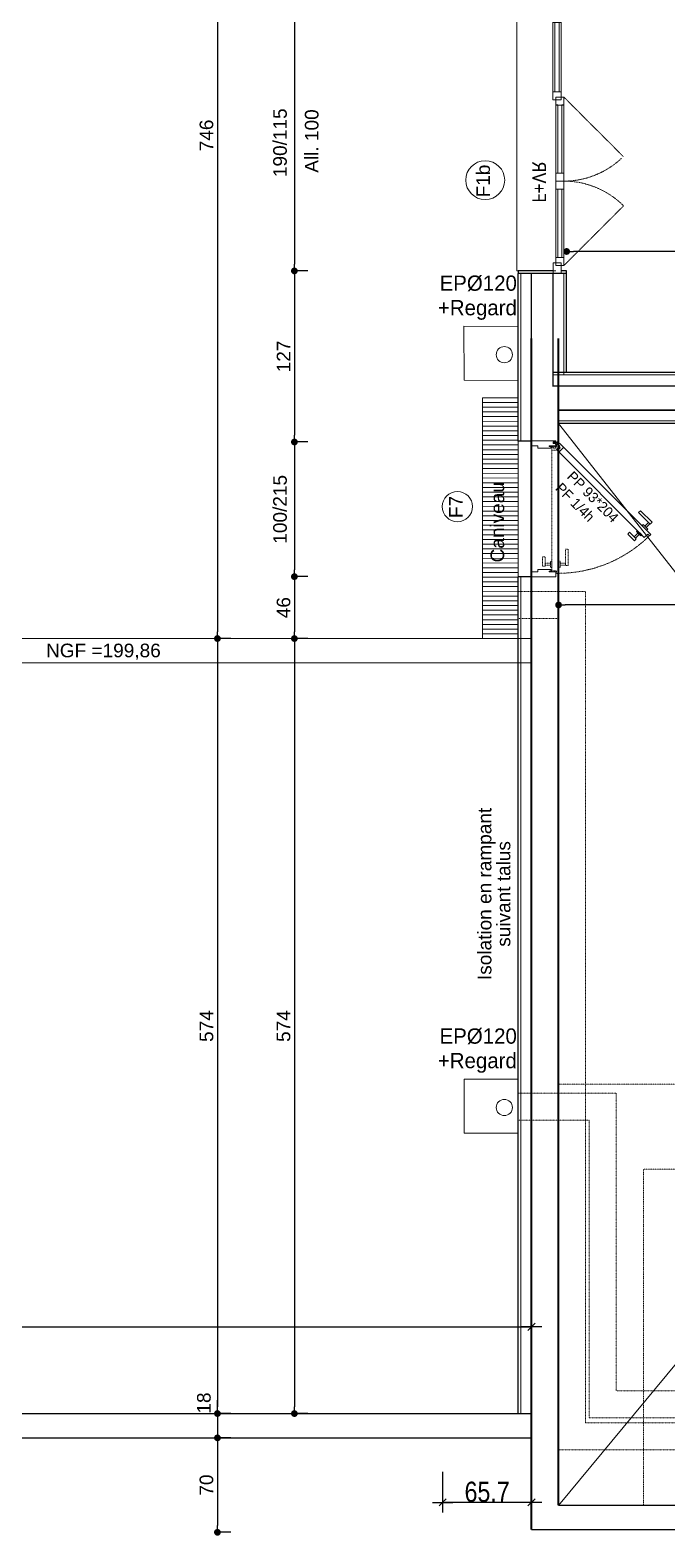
# Model space of a CAD drawing. Header units: centimetres. Extents: x 16433 to 114398, y -50094 to -12305.
# Drawn here: x 30715 to 31187, y -30996 to -29884 of the extents above; entities that cross this region are included whole.
import ezdxf

# ---------------------------------------------------------------- set-up
doc = ezdxf.new("R2010")
doc.units = ezdxf.units.CM
doc.header["$LTSCALE"] = 0.5
for name, pattern in [('Style de ligne -1', [0.41664, 0.20828, -0.20836]), ('Style de ligne -16', [0.192476, 0.123031, -0.069444]), ('Style de ligne -5', [0.20828, 0.069425, -0.138855])]:
    doc.linetypes.add(name, pattern=pattern)
doc.layers.get('0').update_dxf_attribs({"linetype": 'CONTINUOUS'})
doc.layers.get('DEFPOINTS').update_dxf_attribs({"linetype": 'CONTINUOUS'})
for name, color, linetype in [('01_cote_gen', 4, 'CONTINUOUS'), ('3-BAT C-Niveau -2', 7, 'CONTINUOUS'), ('AA_COTES', 2, 'CONTINUOUS')]:
    doc.layers.add(name, color=color, linetype=linetype)
doc.styles.add('Futura Book', font='')
doc.styles.add('Futura Std Book', font='')
doc.styles.add('Helvetica', font='')
doc.styles.add('Lucida Grande', font='')
doc.styles.add('STYLE2', font='ARIALN.TTF')
doc.styles.get('Futura Book').set_extended_font_data('Futura Book')
doc.styles.get('Futura Std Book').set_extended_font_data('Futura Std Book')
doc.styles.get('Helvetica').set_extended_font_data('Helvetica')
doc.styles.get('Lucida Grande').set_extended_font_data('Lucida Grande')
doc.dimstyles.new('IS', dxfattribs={"dimtxt": 10.08724, "dimasz": 5.007446, "dimexe": 2, "dimexo": 10, "dimgap": 3, "dimtad": 1, "dimdec": 1, "dimtxsty": 'Helvetica', "dimblk": 'DOT', "dimblk1": 'DOT', "dimblk2": 'DOT', "dimcen": 0, "dimdle": 10, "dimazin": 0, "dimtfac": 0.8, "dimtdec": 1, "dimtix": 1, "dimtmove": 0, "dimatfit": 0, "dimldrblk": 'VW_FILLEDARROW-1', "dimfxl": 10, "dimfxlon": 1, "dimfrac": 2, "dimtolj": 1, "dimarcsym": 0})
doc.dimstyles.new('JB50', dxfattribs={"dimscale": 0.1, "dimtxt": 150, "dimasz": 15, "dimexe": 0.1, "dimexo": 0.1, "dimgap": 0.09, "dimtad": 1, "dimdec": 1, "dimdsep": 46, "dimtxsty": 'STYLE2', "dimblk1": 'BOND_G', "dimblk2": 'BOND_D', "dimsah": 1, "dimcen": 1.5, "dimdle": 0.01, "dimse1": 1, "dimse2": 1, "dimclrd": 4, "dimclre": 2, "dimclrt": 6, "dimazin": 2, "dimtfac": 2.333333, "dimtdec": 1, "dimtix": 1, "dimtmove": 2, "dimatfit": 3, "dimldrblk": 'BOND_G', "dimfxl": 1, "dimtolj": 1, "dimtzin": 0, "dimarcsym": 0})

# ---------------------------------------------------------------- blocks, each defined once
blk = doc.blocks.new('FENETRE TYPE 1')
at = {"color": 7, "linetype": 'Style de ligne -1', "lineweight": 5}
for p, q in [((48.2, 60.2), (4, 16)), ((84.7, 60), (128.7, 16))]:
    blk.add_line(p, q, dxfattribs=at)
at = {"color": 7, "linetype": 'Continuous', "lineweight": 13}
blk.add_line((0, 16), (0, 14), dxfattribs=at)
at = {"color": 7, "linetype": 'Continuous', "lineweight": 25, "flags": 128}
for points in [[(-2, 18), (0, 18), (0, 14)], [(192, 18), (190, 18), (190, 14)], [(0, 8), (0, -18), (-2, -18)], [(190, 7.7), (190, -18), (192, -18)]]:
    blk.add_lwpolyline(points, dxfattribs=at)
at = {"color": 7, "linetype": 'Continuous', "lineweight": 13, "flags": 128}
for points in [[(-2, 14), (6, 14), (6, 8), (-2, 8)], [(4, 16), (10, 16), (10, 10), (4, 10)], [(10, 16), (60.5, 16), (60.5, 14.5), (10, 14.5)], [(10, 11.5), (60.5, 11.5), (60.5, 10), (10, 10)], [(60.5, 16), (66.5, 16), (66.5, 10), (60.5, 10)], [(66.5, 16), (72.5, 16), (72.5, 10), (66.5, 10)], [(72.5, 16), (123, 16), (123, 14.5), (72.5, 14.5)], [(72.5, 11.5), (123, 11.5), (123, 10), (72.5, 10)], [(122.7, 16), (128.7, 16), (128.7, 10), (122.7, 10)], [(126.7, 14), (132.7, 14), (132.7, 7.7), (126.7, 7.7)], [(132.7, 14), (184, 14), (184, 12.5), (132.7, 12.5)], [(184, 14), (192.3, 14), (192.3, 7.7), (184, 7.7)], [(184, 13.7), (190, 13.7), (190, 7.7), (184, 7.7)], [(132.7, 9.2), (184, 9.2), (184, 7.7), (132.7, 7.7)]]:
    blk.add_lwpolyline(points, close=True, dxfattribs=at)
blk.add_lwpolyline([(0, 10), (0, -19), (190, -19), (190, 10)], dxfattribs=at)
at = {"color": 7, "linetype": 'Style de ligne -1', "lineweight": 5}
for centre, radius, start, end in [((4, 16), 62.5, 360, 45), ((128.7, 16), 62.2, 136.6392, 180)]:
    blk.add_arc(centre, radius, start, end, dxfattribs=at)
at = {"color": 7, "insert": (50.4, 2.8), "char_height": 10.161, "width": 41.396, "attachment_point": 1, "line_spacing_factor": 0.978845, "style": 'Lucida Grande'}
blk.add_mtext('\\pt9.7767,19.549,29.334,39.109;F+VR ', dxfattribs=at)
blk = doc.blocks.new('Groupe-115-1')
at = {"color": 7, "linetype": 'Continuous', "lineweight": 13, "flags": 128}
blk.add_lwpolyline([(15311.2, -46145.3), (15314.9, -46164.9), (15295.3, -46168.6), (15291.5, -46149)], close=True, dxfattribs=at)
at = {"color": 7, "linetype": 'Continuous', "lineweight": 13}
blk.add_circle((15303.2, -46156.9), 7.5, dxfattribs=at)
blk = doc.blocks.new('Groupe-116-1')
at = {"color": 8, "linetype": 'Continuous', "lineweight": 13, "true_color": 0x777777}
for p, q in [((15647.1, -45761.2), (15311.2, -46145.3)), ((14859.3, -45910.4), (15291.5, -46149)), ((15314.9, -46164.9), (15771.3, -46416.9)), ((15295.3, -46168.6), (14977, -46531.7))]:
    blk.add_line(p, q, dxfattribs=at)
at = {"color": 7}
blk.add_blockref('Groupe-115-1', (0, 0), dxfattribs=at)
blk = doc.blocks.new('_DOT')
at = {"color": 0, "linetype": 'ByBlock', "lineweight": -2}
blk.add_line((-0.5, 0), (-1, 0), dxfattribs=at)
at = {"color": 0, "linetype": 'ByBlock', "const_width": 0.5}
blk.add_lwpolyline([(-0.25, 0, 1), (0.25, 0, 1)], format="xyb", close=True, dxfattribs=at)
blk = doc.blocks.new('*D2455')
at = {"layer": '3-BAT C-Niveau -2', "color": 0, "linetype": 'Continuous', "lineweight": -2, "transparency": 16777216}
for p, q in [((30920.9, -30335), (30908.9, -30335)), ((30910.9, -30340), (30910.9, -30904.4)), ((30920.9, -30909.4), (30908.9, -30909.4))]:
    blk.add_line(p, q, dxfattribs=at)
at = {"layer": 'DEFPOINTS', "color": 0, "linetype": 'Continuous', "transparency": 16777216}
for p in [(31076.6, -30335), (30910.9, -30909.4), (31039.3, -30909.4)]:
    blk.add_point(p, dxfattribs=at)
at = {"layer": '3-BAT C-Niveau -2', "color": 0, "linetype": 'Continuous', "lineweight": -2, "transparency": 16777216, "xscale": 5.007446289062499, "yscale": 5.007446289062499, "zscale": 5.007446289062499}
for p, rotation in [((30910.9, -30335), 90), ((30910.9, -30909.4), 270)]:
    blk.add_blockref('_DOT', p, dxfattribs=dict(at, rotation=rotation))
at = {"layer": '3-BAT C-Niveau -2', "color": 0, "linetype": 'Continuous', "lineweight": 5, "transparency": 16777216, "insert": (30902.9, -30622.2), "char_height": 10.09, "attachment_point": 5, "rotation": 90, "style": 'Helvetica'}
blk.add_mtext('\\A1;574', dxfattribs=at)
blk = doc.blocks.new('VW_FILLEDARROW-1')
at = {"color": 0, "linetype": 'Continuous', "lineweight": 5, "flags": 128}
blk.add_lwpolyline([(-2, 0.54), (0, 0), (-2, -0.54)], close=True, dxfattribs=at)
blk = doc.blocks.new('Groupe-122-1')
at = {"color": 7, "linetype": 'Continuous', "lineweight": 5}
blk.add_circle((15814.3, -45674.3), 14.4, dxfattribs=at)
at = {"color": 7, "insert": (15800.5, -45670.2), "char_height": 10.087, "width": 24.315, "attachment_point": 1, "rotation": 10.7236, "line_spacing_factor": 0.834288, "style": 'Helvetica'}
blk.add_mtext('\\pt9.2096,18.419,27.629;F1b', dxfattribs=at)
blk = doc.blocks.new('*D2578')
at = {"layer": '3-BAT C-Niveau -2', "color": 0, "linetype": 'Continuous', "lineweight": -2, "transparency": 16777216}
blk.add_line((31768.9, -30310.1), (31111.6, -30310.1), dxfattribs=at)
at = {"layer": 'DEFPOINTS', "color": 0, "linetype": 'Continuous', "transparency": 16777216}
for p in [(31106.6, -30310.1), (31773.9, -30365.6), (31106.6, -30428.7)]:
    blk.add_point(p, dxfattribs=at)
at = {"layer": '3-BAT C-Niveau -2', "color": 0, "linetype": 'Continuous', "lineweight": -2, "transparency": 16777216, "xscale": 5.007446289062499, "yscale": 5.007446289062499, "zscale": 5.007446289062499, "rotation": 180}
blk.add_blockref('_DOT', (31106.6, -30310.1), dxfattribs=at)
at = {"layer": '3-BAT C-Niveau -2', "color": 0, "linetype": 'Continuous', "lineweight": -2, "transparency": 16777216, "xscale": 5.007446289062499, "yscale": 5.007446289062499, "zscale": 5.007446289062499}
blk.add_blockref('_DOT', (31773.9, -30310.1), dxfattribs=at)
at = {"layer": '3-BAT C-Niveau -2', "color": 0, "linetype": 'Continuous', "lineweight": 5, "transparency": 16777216, "insert": (31375.3, -30300.2), "char_height": 10.09, "attachment_point": 5, "style": 'Helvetica'}
blk.add_mtext('\\A1;667', dxfattribs=at)
blk = doc.blocks.new('Groupe-165-1')
at = {"color": 7, "linetype": 'Continuous', "lineweight": 5}
blk.add_circle((15689.8, -45712.3), 6, dxfattribs=at)
blk = doc.blocks.new('Groupe-166-1')
at = {"color": 7, "linetype": 'Continuous', "lineweight": 13, "flags": 128}
blk.add_lwpolyline([(15665.6, -45686.5), (15704.9, -45679), (15712.3, -45718.3), (15673, -45725.8)], close=True, dxfattribs=at)
at = {"color": 7}
blk.add_blockref('Groupe-165-1', (0, 0), dxfattribs=at)
at = {"color": 7, "insert": (15749.2, -45710.5), "char_height": 11.327, "width": 75.301, "attachment_point": 3, "rotation": 280.7236, "line_spacing_factor": 0.962448, "style": 'Futura Std Book'}
blk.add_mtext('\\pt10.767,21.375,32.068,42.75,53.443,64.125;EPØ120\\P+Regard', dxfattribs=at)
blk = doc.blocks.new('*D2621')
at = {"layer": '3-BAT C-Niveau -2', "color": 0, "linetype": 'Continuous', "lineweight": -2, "transparency": 16777216}
for p, q in [((30920.9, -30289.1), (30908.9, -30289.1)), ((30910.9, -30294.1), (30910.9, -30330)), ((30920.9, -30335), (30908.9, -30335))]:
    blk.add_line(p, q, dxfattribs=at)
at = {"layer": 'DEFPOINTS', "color": 0, "linetype": 'Continuous', "transparency": 16777216}
for p in [(31081.6, -30289.1), (30910.9, -30335), (31076.6, -30335)]:
    blk.add_point(p, dxfattribs=at)
at = {"layer": '3-BAT C-Niveau -2', "color": 0, "linetype": 'Continuous', "lineweight": -2, "transparency": 16777216, "xscale": 5.007446289062499, "yscale": 5.007446289062499, "zscale": 5.007446289062499}
for p, rotation in [((30910.9, -30289.1), 90), ((30910.9, -30335), 270)]:
    blk.add_blockref('_DOT', p, dxfattribs=dict(at, rotation=rotation))
at = {"layer": '3-BAT C-Niveau -2', "color": 0, "linetype": 'Continuous', "lineweight": 5, "transparency": 16777216, "insert": (30902.9, -30312.1), "char_height": 10.09, "attachment_point": 5, "rotation": 90, "style": 'Helvetica'}
blk.add_mtext('\\A1;46', dxfattribs=at)
blk = doc.blocks.new('*D2622')
at = {"layer": '3-BAT C-Niveau -2', "color": 0, "linetype": 'Continuous', "lineweight": -2, "transparency": 16777216}
for p, q in [((30920.9, -30189.3), (30908.9, -30189.3)), ((30910.9, -30194.3), (30910.9, -30284.1)), ((30920.9, -30289.1), (30908.9, -30289.1))]:
    blk.add_line(p, q, dxfattribs=at)
at = {"layer": 'DEFPOINTS', "color": 0, "linetype": 'Continuous', "transparency": 16777216}
for p in [(31095.3, -30189.3), (30910.9, -30289.1), (31081.6, -30289.1)]:
    blk.add_point(p, dxfattribs=at)
at = {"layer": '3-BAT C-Niveau -2', "color": 0, "linetype": 'Continuous', "lineweight": -2, "transparency": 16777216, "xscale": 5.007446289062499, "yscale": 5.007446289062499, "zscale": 5.007446289062499}
for p, rotation in [((30910.9, -30189.3), 90), ((30910.9, -30289.1), 270)]:
    blk.add_blockref('_DOT', p, dxfattribs=dict(at, rotation=rotation))
at = {"layer": '3-BAT C-Niveau -2', "color": 0, "linetype": 'Continuous', "lineweight": 5, "transparency": 16777216, "insert": (30900.3, -30239.2), "char_height": 10.087, "attachment_point": 5, "rotation": 90, "style": 'Helvetica'}
blk.add_mtext('\\A1;100/215', dxfattribs=at)
blk = doc.blocks.new('*D2623')
at = {"layer": '3-BAT C-Niveau -2', "color": 0, "linetype": 'Continuous', "lineweight": -2, "transparency": 16777216}
for p, q in [((30920.9, -30062.5), (30908.9, -30062.5)), ((30910.9, -30067.5), (30910.9, -30184.3)), ((30920.9, -30189.3), (30908.9, -30189.3))]:
    blk.add_line(p, q, dxfattribs=at)
at = {"layer": 'DEFPOINTS', "color": 0, "linetype": 'Continuous', "transparency": 16777216}
for p in [(31084.8, -30062.5), (30910.9, -30189.3), (31095.3, -30189.3)]:
    blk.add_point(p, dxfattribs=at)
at = {"layer": '3-BAT C-Niveau -2', "color": 0, "linetype": 'Continuous', "lineweight": -2, "transparency": 16777216, "xscale": 5.007446289062499, "yscale": 5.007446289062499, "zscale": 5.007446289062499}
for p, rotation in [((30910.9, -30062.5), 90), ((30910.9, -30189.3), 270)]:
    blk.add_blockref('_DOT', p, dxfattribs=dict(at, rotation=rotation))
at = {"layer": '3-BAT C-Niveau -2', "color": 0, "linetype": 'Continuous', "lineweight": 5, "transparency": 16777216, "insert": (30902.9, -30125.9), "char_height": 10.09, "attachment_point": 5, "rotation": 90, "style": 'Helvetica'}
blk.add_mtext('\\A1;127', dxfattribs=at)
blk = doc.blocks.new('*D2624')
at = {"layer": '3-BAT C-Niveau -2', "color": 0, "linetype": 'Continuous', "lineweight": -2, "transparency": 16777216}
for p, q in [((30920.9, -29872.5), (30908.9, -29872.5)), ((30910.9, -29877.5), (30910.9, -30057.4)), ((30920.9, -30062.5), (30908.9, -30062.5))]:
    blk.add_line(p, q, dxfattribs=at)
at = {"layer": 'DEFPOINTS', "color": 0, "linetype": 'Continuous', "transparency": 16777216}
for p in [(31080.2, -29872.5), (30910.9, -30062.5), (31084.8, -30062.5)]:
    blk.add_point(p, dxfattribs=at)
at = {"layer": '3-BAT C-Niveau -2', "color": 0, "linetype": 'Continuous', "lineweight": -2, "transparency": 16777216, "xscale": 5.007446289062499, "yscale": 5.007446289062499, "zscale": 5.007446289062499}
for p, rotation in [((30910.9, -29872.5), 90), ((30910.9, -30062.5), 270)]:
    blk.add_blockref('_DOT', p, dxfattribs=dict(at, rotation=rotation))
at = {"layer": '3-BAT C-Niveau -2', "color": 0, "linetype": 'Continuous', "lineweight": 5, "transparency": 16777216, "insert": (30900.3, -29967.5), "char_height": 10.087, "attachment_point": 5, "rotation": 90, "style": 'Helvetica'}
blk.add_mtext('\\A1;190/115', dxfattribs=at)
blk = doc.blocks.new('*D2634')
at = {"layer": '3-BAT C-Niveau -2', "color": 0, "linetype": 'Continuous', "lineweight": -2, "transparency": 16777216}
for p, q in [((30863.9, -30927.4), (30851.9, -30927.4)), ((30853.9, -30932.4), (30853.9, -30992.4)), ((30863.9, -30997.4), (30851.9, -30997.4))]:
    blk.add_line(p, q, dxfattribs=at)
at = {"layer": 'DEFPOINTS', "color": 0, "linetype": 'Continuous', "transparency": 16777216}
for p in [(30901.3, -30927.4), (30853.9, -30997.4), (31076.6, -30997.4)]:
    blk.add_point(p, dxfattribs=at)
at = {"layer": '3-BAT C-Niveau -2', "color": 0, "linetype": 'Continuous', "lineweight": -2, "transparency": 16777216, "xscale": 5.007446289062499, "yscale": 5.007446289062499, "zscale": 5.007446289062499}
for p, rotation in [((30853.9, -30927.4), 90), ((30853.9, -30997.4), 270)]:
    blk.add_blockref('_DOT', p, dxfattribs=dict(at, rotation=rotation))
at = {"layer": '3-BAT C-Niveau -2', "color": 0, "linetype": 'Continuous', "lineweight": 5, "transparency": 16777216, "insert": (30845.8, -30962.4), "char_height": 10.09, "attachment_point": 5, "rotation": 90, "style": 'Helvetica'}
blk.add_mtext('\\A1;70', dxfattribs=at)
blk = doc.blocks.new('*D2635')
at = {"layer": '3-BAT C-Niveau -2', "color": 0, "linetype": 'Continuous', "lineweight": -2, "transparency": 16777216}
for p, q in [((30853.9, -30904.4), (30853.9, -30899.4)), ((30863.9, -30909.4), (30851.9, -30909.4)), ((30853.9, -30909.4), (30853.9, -30927.4)), ((30863.9, -30927.4), (30851.9, -30927.4)), ((30853.9, -30932.4), (30853.9, -30937.4))]:
    blk.add_line(p, q, dxfattribs=at)
at = {"layer": 'DEFPOINTS', "color": 0, "linetype": 'Continuous', "transparency": 16777216}
for p in [(30886.3, -30909.4), (30853.9, -30927.4), (30901.3, -30927.4)]:
    blk.add_point(p, dxfattribs=at)
at = {"layer": '3-BAT C-Niveau -2', "color": 0, "linetype": 'Continuous', "lineweight": -2, "transparency": 16777216, "xscale": 5.007446289062499, "yscale": 5.007446289062499, "zscale": 5.007446289062499}
for p, rotation in [((30853.9, -30909.4), 270), ((30853.9, -30927.4), 90)]:
    blk.add_blockref('_DOT', p, dxfattribs=dict(at, rotation=rotation))
at = {"layer": '3-BAT C-Niveau -2', "color": 0, "linetype": 'Continuous', "lineweight": 5, "transparency": 16777216, "insert": (30843.9, -30901.6), "char_height": 10.09, "attachment_point": 5, "rotation": 90, "style": 'Helvetica'}
blk.add_mtext('\\A1;18', dxfattribs=at)
blk = doc.blocks.new('*D2636')
at = {"layer": '3-BAT C-Niveau -2', "color": 0, "linetype": 'Continuous', "lineweight": -2, "transparency": 16777216}
for p, q in [((30863.9, -30335), (30851.9, -30335)), ((30853.9, -30340), (30853.9, -30904.4)), ((30863.9, -30909.4), (30851.9, -30909.4))]:
    blk.add_line(p, q, dxfattribs=at)
at = {"layer": 'DEFPOINTS', "color": 0, "linetype": 'Continuous', "transparency": 16777216}
for p in [(31076.6, -30335), (30853.9, -30909.4), (30886.3, -30909.4)]:
    blk.add_point(p, dxfattribs=at)
at = {"layer": '3-BAT C-Niveau -2', "color": 0, "linetype": 'Continuous', "lineweight": -2, "transparency": 16777216, "xscale": 5.007446289062499, "yscale": 5.007446289062499, "zscale": 5.007446289062499}
for p, rotation in [((30853.9, -30335), 90), ((30853.9, -30909.4), 270)]:
    blk.add_blockref('_DOT', p, dxfattribs=dict(at, rotation=rotation))
at = {"layer": '3-BAT C-Niveau -2', "color": 0, "linetype": 'Continuous', "lineweight": 5, "transparency": 16777216, "insert": (30845.8, -30622.2), "char_height": 10.09, "attachment_point": 5, "rotation": 90, "style": 'Helvetica'}
blk.add_mtext('\\A1;574', dxfattribs=at)
blk = doc.blocks.new('*D2637')
at = {"layer": '3-BAT C-Niveau -2', "color": 0, "linetype": 'Continuous', "lineweight": -2, "transparency": 16777216}
for p, q in [((30863.9, -29589.2), (30851.9, -29589.2)), ((30853.9, -29594.2), (30853.9, -30330)), ((30863.9, -30335), (30851.9, -30335))]:
    blk.add_line(p, q, dxfattribs=at)
at = {"layer": 'DEFPOINTS', "color": 0, "linetype": 'Continuous', "transparency": 16777216}
for p in [(31076.6, -29589.2), (30853.9, -30335), (31076.6, -30335)]:
    blk.add_point(p, dxfattribs=at)
at = {"layer": '3-BAT C-Niveau -2', "color": 0, "linetype": 'Continuous', "lineweight": -2, "transparency": 16777216, "xscale": 5.007446289062499, "yscale": 5.007446289062499, "zscale": 5.007446289062499}
for p, rotation in [((30853.9, -29589.2), 90), ((30853.9, -30335), 270)]:
    blk.add_blockref('_DOT', p, dxfattribs=dict(at, rotation=rotation))
at = {"layer": '3-BAT C-Niveau -2', "color": 0, "linetype": 'Continuous', "lineweight": 5, "transparency": 16777216, "insert": (30845.8, -29962.1), "char_height": 10.09, "attachment_point": 5, "rotation": 90, "style": 'Helvetica'}
blk.add_mtext('\\A1;746', dxfattribs=at)
blk = doc.blocks.new('Groupe-183-1')
at = {"color": 8, "linetype": 'Continuous', "lineweight": 5, "true_color": 0x808080}
for p, q in [((15610.7, -45710.8), (15615.6, -45736.6)), ((15614.2, -45710.2), (15619.1, -45736)), ((15617.6, -45709.5), (15622.5, -45735.3)), ((15621.1, -45708.9), (15626, -45734.7)), ((15624.5, -45708.2), (15629.4, -45734)), ((15627.9, -45707.6), (15632.8, -45733.4)), ((15631.4, -45706.9), (15636.3, -45732.7)), ((15634.8, -45706.3), (15639.7, -45732.1)), ((15638.3, -45705.6), (15643.1, -45731.4)), ((15641.7, -45705), (15646.6, -45730.8)), ((15645.1, -45704.3), (15650, -45730.1)), ((15648.6, -45703.7), (15653.5, -45729.5)), ((15652, -45703), (15656.9, -45728.8)), ((15552.3, -45721.9), (15557.2, -45747.7)), ((15555.7, -45721.2), (15560.6, -45747.1)), ((15559.2, -45720.6), (15564.1, -45746.4)), ((15562.6, -45719.9), (15567.5, -45745.8)), ((15566, -45719.3), (15570.9, -45745.1)), ((15569.5, -45718.6), (15574.4, -45744.5)), ((15572.9, -45718), (15577.8, -45743.8)), ((15576.4, -45717.3), (15581.2, -45743.2)), ((15579.8, -45716.7), (15584.7, -45742.5)), ((15583.2, -45716), (15588.1, -45741.9)), ((15586.7, -45715.4), (15591.6, -45741.2)), ((15590.1, -45714.7), (15595, -45740.6)), ((15593.5, -45714.1), (15598.4, -45739.9)), ((15597, -45713.4), (15601.9, -45739.3)), ((15600.4, -45712.8), (15605.3, -45738.6)), ((15603.9, -45712.1), (15608.8, -45737.9)), ((15607.3, -45711.5), (15612.2, -45737.3)), ((15493.8, -45733), (15498.7, -45758.8)), ((15497.3, -45732.3), (15502.2, -45758.1)), ((15500.7, -45731.7), (15505.6, -45757.5)), ((15504.1, -45731), (15509, -45756.8)), ((15507.6, -45730.4), (15512.5, -45756.2)), ((15511, -45729.7), (15515.9, -45755.5)), ((15514.5, -45729.1), (15519.3, -45754.9)), ((15517.9, -45728.4), (15522.8, -45754.2)), ((15521.3, -45727.8), (15526.2, -45753.6)), ((15524.8, -45727.1), (15529.7, -45752.9)), ((15528.2, -45726.5), (15533.1, -45752.3)), ((15531.6, -45725.8), (15536.5, -45751.6)), ((15535.1, -45725.2), (15540, -45751)), ((15538.5, -45724.5), (15543.4, -45750.3)), ((15542, -45723.8), (15546.9, -45749.7)), ((15545.4, -45723.2), (15550.3, -45749)), ((15548.8, -45722.5), (15553.7, -45748.4)), ((15483.5, -45734.9), (15488.4, -45760.7)), ((15486.9, -45734.3), (15491.8, -45760.1)), ((15490.4, -45733.6), (15495.3, -45759.4))]:
    blk.add_line(p, q, dxfattribs=at)
at = {"color": 7, "linetype": 'Continuous', "lineweight": 13}
blk.add_line((15655.4, -45702.4), (15660.3, -45728.2), dxfattribs=at)
at = {"color": 7, "linetype": 'Continuous', "lineweight": 13, "flags": 128}
blk.add_lwpolyline([(15655.4, -45702.4), (15660.3, -45728.2), (15485, -45761.4), (15480.1, -45735.6)], close=True, dxfattribs=at)
blk = doc.blocks.new('PORTES 93_204')
at = {"color": 7, "linetype": 'Continuous', "lineweight": 18}
blk.add_line((10.4, 11.3), (6.9, 14.9), dxfattribs=at)
at = {"color": 8, "linetype": 'Style de ligne -16', "lineweight": 18, "true_color": 0x808080}
blk.add_line((9, 6.1), (9, 11.1), dxfattribs=at)
at = {"color": 7, "linetype": 'Continuous', "lineweight": 5}
blk.add_line((3.4, 8.7), (3.4, 9.6), dxfattribs=at)
at = {"color": 7, "linetype": 'Continuous', "lineweight": 13, "flags": 128}
for points in [[(3.8, 11.8), (4.9, 10.8), (6.1, 12), (8.6, 9.5), (73.7, 74.6), (71.2, 77.1), (72.5, 78.4), (71.4, 79.4)], [(2.2, -9), (2.2, 9), (5.8, 9), (5.8, 4.2), (6.3, 4.2), (6.3, 5.4), (7.6, 5.4), (7.6, -4.2), (5.8, -4.2), (5.8, -9)], [(102.8, 9), (99.2, 9), (99.2, 4.2), (98.7, 4.2), (98.7, 5.4), (97.4, 5.4), (97.4, -4.2), (99.2, -4.2), (99.2, -9), (102.8, -9)]]:
    blk.add_lwpolyline(points, close=True, dxfattribs=at)
at = {"color": 7, "linetype": 'Continuous', "lineweight": 18, "flags": 128}
for points in [[(62.4, 80.3), (63.8, 78.9), (55.3, 70.4), (53.9, 71.8)], [(63.6, 78.7), (66.4, 75.9), (65.3, 74.9), (62.6, 77.6)], [(67.5, 77.1), (68.3, 76.3), (65, 73), (64.2, 73.7)], [(69.3, 68.7), (68.5, 69.4), (71.8, 72.8), (72.6, 72)], [(71.2, 62.3), (69.8, 63.7), (74.8, 68.6), (76.2, 67.2)], [(73.2, 67), (70.4, 69.8), (71.5, 70.9), (74.2, 68.1)], [(6.6, 11.5), (7.3, 12.2), (8.6, 10.9), (7.9, 10.2)], [(5.9, 4.3), (5.9, 5.8), (6, 6), (6.7, 6), (7.1, 5.6), (7.1, 5.4), (6.2, 5.4), (6.2, 4.3)], [(99.1, 4.3), (99.1, 5.8), (99, 6), (98.3, 6), (97.9, 5.6), (97.9, 5.4), (98.8, 5.4), (98.8, 4.3)]]:
    blk.add_lwpolyline(points, close=True, dxfattribs=at)
at = {"color": 7, "linetype": 'Continuous', "lineweight": 5, "flags": 128}
for points in [[(4.6, 11.1), (4.1, 10.6, 0.143165), (3.9, 10.9, 0.143165), (3.6, 11.1), (4.1, 11.6)], [(3.1, 9), (3.1, 9.9, 0.143165), (3.4, 9.7, 0.143165), (3.8, 9.9), (3.8, 9)], [(4.7, 10.1), (4, 10.1, 0.143165), (4.1, 10.4, 0.143165), (4, 10.8), (4.7, 10.8)]]:
    blk.add_lwpolyline(points, format="xyb", close=True, dxfattribs=at)
at = {"color": 8, "linetype": 'Style de ligne -16', "lineweight": 18, "true_color": 0x808080, "flags": 128}
for points in [[(4.7, 11.1), (4.7, 9.6), (6.5, 9.6), (6.5, 6.1), (98.5, 6.1), (98.5, 9.6), (100.3, 9.6), (100.3, 11.1)], [(82.5, 16.1), (82.5, 18.1), (94.5, 18.1), (94.5, 16.1)], [(91.2, 11.1), (91.2, 12.2), (95.9, 12.2), (95.9, 11.1)], [(92.8, 12.2), (92.8, 16.1), (94.3, 16.1), (94.3, 12.2)], [(6.5, 9), (7.4, 9), (7.4, 7.1), (6.5, 7.1)], [(88, -0.9), (88, 1.1), (95, 1.1), (95, -0.9)], [(91.2, 5.1), (91.2, 6.1), (95.9, 6.1), (95.9, 5.1)], [(92.8, 1.1), (92.8, 5.1), (94.3, 5.1), (94.3, 1.1)]]:
    blk.add_lwpolyline(points, close=True, dxfattribs=at)
at = {"color": 7, "linetype": 'Continuous', "lineweight": 18, "flags": 128}
blk.add_lwpolyline([(6.3, 11.4), (5.8, 11.1), (5.2, 10.5), (5, 10.7), (5.6, 11.3), (6.3, 11.5), (6.3, 11.4)], dxfattribs=at)
at = {"color": 7, "linetype": 'Continuous', "lineweight": 5, "flags": 128}
for points in [[(2.7, 9), (4.7, 9), (4.7, 8.7), (2.7, 8.7)], [(2.9, 8.7), (3.4, 8.7), (3.4, 7), (2.9, 7)], [(3.4, 8.7), (4, 8.7), (4, 7), (3.4, 7)]]:
    blk.add_lwpolyline(points, close=True, dxfattribs=at)
at = {"color": 8, "linetype": 'Style de ligne -16', "lineweight": 18, "true_color": 0x808080, "flags": 128}
blk.add_lwpolyline([(6.2, 9.1), (5.6, 9.3), (4.7, 9.3), (4.7, 9.5), (5.5, 9.5), (6.2, 9.2), (6.2, 9.1)], dxfattribs=at)
at = {"color": 7, "linetype": 'Continuous', "lineweight": 5}
for radius in [0.689, 0.429]:
    blk.add_circle((3.4, 10.4), radius, dxfattribs=at)
at = {"color": 8, "linetype": 'Style de ligne -16', "lineweight": 18, "true_color": 0x808080}
blk.add_arc((3.4, 10.4), 96.9, 0.4199, 44.5328, dxfattribs=at)
at = {"color": 7, "insert": (23.9, 22.1), "char_height": 7.552, "width": 66.742, "attachment_point": 1, "rotation": 45, "line_spacing_factor": 0.962448, "style": 'Futura Book'}
blk.add_mtext('\\pt26.348,53.073;PP 93*204\\PPF 1/4h\\P', dxfattribs=at)
blk = doc.blocks.new('Groupe-186-1')
at = {"color": 7, "linetype": 'Continuous', "lineweight": 5}
blk.add_circle((15572.7, -45699.1), 11.2, dxfattribs=at)
at = {"color": 7, "insert": (15563.2, -45694.6), "char_height": 10.087, "width": 16.468, "attachment_point": 1, "rotation": 10.7236, "line_spacing_factor": 0.834288, "style": 'Helvetica'}
blk.add_mtext('\\pt8.0849,16.17;F7', dxfattribs=at)
blk = doc.blocks.new('*D2232')
at = {"layer": '3-BAT C-Niveau -2', "color": 0, "linetype": 'Continuous', "lineweight": -2, "transparency": 16777216}
blk.add_line((31469, -30048.1), (31117.6, -30048.1), dxfattribs=at)
at = {"layer": 'DEFPOINTS', "color": 0, "linetype": 'Continuous', "transparency": 16777216}
for p in [(31112.6, -30048.1), (31112.6, -30062.5), (31474, -30076.1)]:
    blk.add_point(p, dxfattribs=at)
at = {"layer": '3-BAT C-Niveau -2', "color": 0, "linetype": 'Continuous', "lineweight": -2, "transparency": 16777216, "xscale": 5.007446289062499, "yscale": 5.007446289062499, "zscale": 5.007446289062499, "rotation": 180}
blk.add_blockref('_DOT', (31112.6, -30048.1), dxfattribs=at)
at = {"layer": '3-BAT C-Niveau -2', "color": 0, "linetype": 'Continuous', "lineweight": -2, "transparency": 16777216, "xscale": 5.007446289062499, "yscale": 5.007446289062499, "zscale": 5.007446289062499}
blk.add_blockref('_DOT', (31474, -30048.1), dxfattribs=at)
at = {"layer": '3-BAT C-Niveau -2', "color": 0, "linetype": 'Continuous', "lineweight": 5, "transparency": 16777216, "insert": (31293.3, -30040.1), "char_height": 10.09, "attachment_point": 5, "style": 'Helvetica'}
blk.add_mtext('\\A1;361', dxfattribs=at)
blk = doc.blocks.new('Groupe-201-1')
at = {"color": 7, "linetype": 'Continuous', "lineweight": 5}
blk.add_circle((15141.6, -45816.1), 6, dxfattribs=at)
blk = doc.blocks.new('Groupe-202-1')
at = {"color": 7, "linetype": 'Continuous', "lineweight": 13, "flags": 128}
blk.add_lwpolyline([(15117.3, -45790.3), (15156.6, -45782.9), (15164.1, -45822.2), (15124.8, -45829.6)], close=True, dxfattribs=at)
at = {"color": 7}
blk.add_blockref('Groupe-201-1', (0, 0), dxfattribs=at)
at = {"color": 7, "insert": (15200.9, -45814.3), "char_height": 11.327, "width": 75.301, "attachment_point": 3, "rotation": 280.7236, "line_spacing_factor": 0.962448, "style": 'Futura Std Book'}
blk.add_mtext('\\pt10.767,21.375,32.068,42.75,53.443,64.125;EPØ120\\P+Regard', dxfattribs=at)
blk = doc.blocks.new('BOND_G')
at = {"layer": 'AA_COTES', "color": 0}
for p, q in [((0, -5), (0, 15)), ((5, 0), (-5, 0)), ((1.77, 1.77), (-1.77, -1.77))]:
    blk.add_line(p, q, dxfattribs=at)
blk = doc.blocks.new('BOND_D')
at = {"layer": 'AA_COTES', "color": 0}
for p, q in [((5, 0), (-5, 0)), ((-1.77, -1.77), (1.77, 1.77)), ((0, 5), (0, -15))]:
    blk.add_line(p, q, dxfattribs=at)
blk = doc.blocks.new('*D2845')
at = {"layer": '01_cote_gen', "color": 4, "lineweight": -2, "transparency": 16777216}
blk.add_line((30162.3, -30845.1), (31085.1, -30845.1), dxfattribs=at)
at = {"layer": 'DEFPOINTS', "color": 0}
for p in [(31086.6, -30845.1), (31086.6, -30882.2), (30160.8, -30909.4)]:
    blk.add_point(p, dxfattribs=at)
at = {"layer": '01_cote_gen', "color": 4, "lineweight": -2, "transparency": 16777216, "xscale": 1.5, "yscale": 1.5, "zscale": 1.5, "rotation": 180}
blk.add_blockref('BOND_G', (30160.8, -30845.1), dxfattribs=at)
at = {"layer": '01_cote_gen', "color": 4, "lineweight": -2, "transparency": 16777216, "xscale": 1.5, "yscale": 1.5, "zscale": 1.5}
blk.add_blockref('BOND_D', (31086.6, -30845.1), dxfattribs=at)
at = {"layer": '01_cote_gen', "color": 6, "transparency": 16777216, "insert": (30623.7, -30837.5), "char_height": 15, "attachment_point": 5, "style": 'STYLE2'}
blk.add_mtext('\\A1;925.7', dxfattribs=at)
blk = doc.blocks.new('*D2846')
at = {"layer": '01_cote_gen', "color": 4, "lineweight": -2, "transparency": 16777216}
blk.add_line((31085.1, -30975.2), (31022.3, -30975.2), dxfattribs=at)
at = {"layer": 'DEFPOINTS', "color": 0}
for p in [(31020.8, -30975.2), (31020.8, -31006.4), (31086.6, -31006.4)]:
    blk.add_point(p, dxfattribs=at)
at = {"layer": '01_cote_gen', "color": 4, "lineweight": -2, "transparency": 16777216, "xscale": 1.5, "yscale": 1.5, "zscale": 1.5, "rotation": 180}
blk.add_blockref('BOND_D', (31020.8, -30975.2), dxfattribs=at)
at = {"layer": '01_cote_gen', "color": 4, "lineweight": -2, "transparency": 16777216, "xscale": 1.5, "yscale": 1.5, "zscale": 1.5}
blk.add_blockref('BOND_G', (31086.6, -30975.2), dxfattribs=at)
at = {"layer": '01_cote_gen', "color": 6, "transparency": 16777216, "insert": (31053.7, -30967.5), "char_height": 15, "attachment_point": 5, "style": 'STYLE2'}
blk.add_mtext('\\A1;65.7', dxfattribs=at)

msp = doc.modelspace()

# ---------------------------------------------------------------- linework, layer by layer
at = {"layer": '3-BAT C-Niveau -2', "color": 7, "linetype": 'Continuous', "lineweight": 5}
for p, q in [((31076.571, -30175.634), (31076.571, -30064.455)), ((31078.571, -30173.523), (31078.571, -30064.455)), ((31086.571, -30165.079), (31086.571, -30064.455)), ((31110.571, -30139.745), (31110.571, -30064.455)), ((31112.571, -30137.634), (31112.571, -30064.455)), ((31086.571, -30901.435), (31086.571, -30112.548)), ((31106.571, -30147.634), (31106.571, -30112.548)), ((31102.571, -30137.634), (31474.032, -30137.634)), ((31102.571, -30139.634), (31474.032, -30139.634)), ((31102.571, -30147.634), (31474.032, -30147.634)), ((31106.571, -30147.634), (31106.571, -30165.634)), ((31106.571, -30147.634), (31106.571, -30165.634)), ((31076.571, -30188.59), (31076.571, -30168.855)), ((31078.571, -30188.59), (31078.571, -30168.855)), ((31086.571, -30188.59), (31086.571, -30168.855)), ((31106.571, -30529.888), (31106.571, -30165.634)), ((31773.924, -30165.634), (31106.571, -30165.634)), ((31773.924, -30173.634), (31106.571, -30173.634)), ((31773.924, -30175.634), (31106.571, -30175.634)), ((31076.571, -30909.435), (31076.571, -30289.117)), ((31078.571, -30909.435), (31078.571, -30289.117)), ((31086.571, -30909.435), (31086.571, -30289.117)), ((31106.571, -30977.414), (31106.571, -30547.888)), ((31086.571, -30995.414), (31086.571, -30919.435))]:
    msp.add_line(p, q, dxfattribs=at)
at = {"layer": '3-BAT C-Niveau -2', "color": 7, "linetype": 'Continuous', "lineweight": 25}
for p, q in [((31112.571, -30064.455), (31076.571, -30064.455)), ((31076.571, -30175.634), (31076.571, -30064.455)), ((31086.571, -30165.079), (31086.571, -30064.455)), ((31102.571, -30148.19), (31102.571, -30064.455)), ((31112.571, -30137.634), (31112.571, -30064.455)), ((31102.571, -30137.634), (31474.032, -30137.634)), ((31102.571, -30147.634), (31102.571, -30137.634)), ((31102.571, -30147.634), (31474.032, -30147.634)), ((31106.571, -30147.634), (31774.924, -30147.634)), ((31106.571, -30147.634), (31774.924, -30147.634)), ((31076.571, -30188.59), (31076.571, -30168.855)), ((31086.571, -30188.59), (31086.571, -30168.855)), ((31773.924, -30165.634), (31106.571, -30165.634)), ((31106.571, -30165.634), (31774.924, -30165.634)), ((31106.571, -30165.634), (31332.627, -30165.634)), ((31773.924, -30175.634), (31106.571, -30175.634)), ((31086.571, -30188.59), (31076.571, -30188.59)), ((31086.571, -30289.117), (31076.571, -30289.117)), ((31076.571, -30909.435), (31076.571, -30289.117)), ((31086.571, -30909.435), (31086.571, -30289.117)), ((30160.821, -30909.435), (31086.571, -30909.435)), ((30160.821, -30909.435), (31086.571, -30909.435)), ((30180.821, -30927.435), (31086.571, -30927.435)), ((30180.821, -30927.435), (31086.571, -30927.435)), ((31106.57, -30977.413), (31808.411, -30977.342)), ((31106.57, -30977.413), (31126.57, -30977.411)), ((31146.57, -30977.409), (31710.879, -30977.352)), ((31086.572, -30995.415), (31808.413, -30995.342)), ((31086.572, -30995.415), (31808.413, -30995.342))]:
    msp.add_line(p, q, dxfattribs=at)
at = {"layer": '3-BAT C-Niveau -2', "color": 7, "linetype": 'Continuous', "lineweight": 35}
for p, q in [((31086.571, -30995.414), (31086.571, -30112.548)), ((31106.571, -30977.414), (31106.571, -30112.548))]:
    msp.add_line(p, q, dxfattribs=at)
at = {"layer": '3-BAT C-Niveau -2', "color": 7, "linetype": 'Style de ligne -5', "lineweight": 13, "flags": 128}
msp.add_lwpolyline([(31761.929, -30972.144), (31718.926, -30972.144), (31718.893, -30936.163), (31106.536, -30936.165), (31106.536, -30320.021), (31076.411, -30320.021), (31076.411, -30300.021), (31126.536, -30300.021), (31126.536, -30916.165), (31738.875, -30916.163), (31738.908, -30952.144), (31761.929, -30952.144)], close=True, dxfattribs=at)
at = {"layer": '3-BAT C-Niveau -2', "color": 7, "linetype": 'Continuous', "lineweight": 13, "flags": 128}
msp.add_lwpolyline([(31086.571, -30353.004), (30492.119, -30353.004), (30492.119, -30335.004), (31086.571, -30335.004)], close=True, dxfattribs=at)
at = {"layer": '3-BAT C-Niveau -2', "color": 251, "linetype": 'Style de ligne -1', "lineweight": 5, "true_color": 0x616161, "flags": 128}
msp.add_lwpolyline([(31169.531, -30977.132), (31169.538, -30728.143), (31773.924, -30728.421), (31773.889, -30665.143), (31106.54, -30665.143), (31106.531, -30977.13)], dxfattribs=at)
at = {"layer": '3-BAT C-Niveau -2', "color": 7, "linetype": 'Style de ligne -5', "lineweight": 13, "flags": 128}
msp.add_lwpolyline([(31076.308, -30691.927), (31129.335, -30691.927), (31129.335, -30912.655), (31756.89, -30912.661), (31756.89, -30892.661), (31149.335, -30892.656), (31149.335, -30671.927), (31076.308, -30671.927)], dxfattribs=at)

# ---------------------------------------------------------------- block references
at = {"layer": '3-BAT C-Niveau -2', "color": 7, "xscale": -1, "rotation": 270.0000000000335}
msp.add_blockref('FENETRE TYPE 1', (31094.571, -30062.455), dxfattribs=at)
at = {"layer": '3-BAT C-Niveau -2', "color": 7}
for name, p, rotation in [('Groupe-122-1', (-16766.963, -37034.655), 79.27640525614329), ('Groupe-116-1', (-16766.963, -37034.655), 79.27640525614329), ('Groupe-166-1', (-16766.963, -37034.655), 79.27640525614329), ('Groupe-183-1', (-16766.963, -37034.655), 79.27640525614329), ('PORTES 93_204', (31095.54, -30186.354), 270.0000000000312), ('Groupe-186-1', (-16766.963, -37034.655), 79.27640525614329), ('Groupe-202-1', (-16766.963, -37034.655), 79.27640525614329)]:
    msp.add_blockref(name, p, dxfattribs=dict(at, rotation=rotation))

# ---------------------------------------------------------------- texts
at = {"layer": '3-BAT C-Niveau -2', "color": 7, "char_height": 10.08724, "rotation": 90, "line_spacing_factor": 0.834288, "style": 'Helvetica'}
for s, insert, width, attachment_point in [('\\pt19.791,39.592,59.384,79.175,98.976,118.73,138.6;All. 100\\P', (30918.661, -29989.745), 64.17406, 1), ('\\pt41.872,83.512,125.28,167.25,209.01;Isolation en rampant\\Psuivant talus\\P\\P', (31046.758, -30524.264), 166.00714, 2)]:
    msp.add_mtext(s, dxfattribs=dict(at, insert=insert, width=width, attachment_point=attachment_point))
at = {"layer": '3-BAT C-Niveau -2', "color": 178, "insert": (31056.208, -30248.791), "char_height": 10.08724, "width": 88.42502, "attachment_point": 2, "rotation": 90, "line_spacing_factor": 0.834288, "style": 'Helvetica'}
msp.add_mtext('\\pt41.872,84.077;Caniveau', dxfattribs=at)
at = {"layer": '3-BAT C-Niveau -2', "color": 178, "insert": (30769.425, -30338.774), "char_height": 10.08724, "width": 107.40508, "attachment_point": 2, "line_spacing_factor": 0.834288, "style": 'Helvetica'}
msp.add_mtext('\\pt38.079,76.411;NGF =199,86\\P', dxfattribs=at)

# ---------------------------------------------------------------- dimensions: what is measured, and where the dimension line sits
at = {"layer": '01_cote_gen'}
for base, p1, p2, picture, middle in [((31086.5707, -30845.1305), (30160.8214, -30909.4351), (31086.5707, -30882.1616), '*D2845', (30623.696, -30837.4629)), ((31020.8214, -30975.1908), (31086.5707, -31006.4351), (31020.8214, -31006.4351), '*D2846', (31053.696, -30967.5232))]:
    dim = msp.add_linear_dim(base=base, p1=p1, p2=p2, dimstyle='JB50', dxfattribs=at)
    dim.commit()
    dim.dimension.update_dxf_attribs({"geometry": picture, "text_midpoint": middle})
at = {"layer": '3-BAT C-Niveau -2', "color": 7, "linetype": 'Continuous', "lineweight": 5}
for base, p1, p2, override, picture, middle in [((30853.882, -30335.004), (31076.571, -29589.223), (31076.571, -30335.004), {"dimtxt": 10.08724, "dimdec": 0, "dimpost": '<>', "dimtxsty": 'Helvetica', "dimtmove": 2}, '*D2637', (30845.839, -29962.113)), ((30910.945, -30062.455), (31080.202, -29872.455), (31084.802, -30062.455), {"dimtxt": 10.08724, "dimdec": 0, "dimpost": '<>/115', "dimtxsty": 'Helvetica', "dimtmove": 2}, '*D2624', (30900.26, -29967.455)), ((30910.945, -30189.258), (31084.802, -30062.455), (31095.289, -30189.258), {"dimtxt": 10.08724, "dimdec": 0, "dimpost": '<>', "dimtxsty": 'Helvetica', "dimtmove": 2}, '*D2623', (30902.902, -30125.857)), ((30910.945, -30289.117), (31095.289, -30189.258), (31081.571, -30289.117), {"dimtxt": 10.08724, "dimdec": 0, "dimpost": '<>/215', "dimtxsty": 'Helvetica', "dimtmove": 2}, '*D2622', (30900.26, -30239.188)), ((30910.945, -30335.004), (31081.571, -30289.117), (31076.571, -30335.004), {"dimtxt": 10.08724, "dimdec": 0, "dimpost": '<>', "dimtxsty": 'Helvetica', "dimtmove": 2}, '*D2621', (30902.902, -30312.06)), ((30853.882, -30909.435), (31076.571, -30335.004), (30886.289, -30909.435), {"dimtxt": 10.08724, "dimdec": 0, "dimpost": '<>', "dimtxsty": 'Helvetica', "dimtmove": 2}, '*D2636', (30845.839, -30622.219)), ((30910.945, -30909.435), (31076.571, -30335.004), (31039.289, -30909.435), {"dimtxt": 10.08724, "dimdec": 0, "dimpost": '<>', "dimtxsty": 'Helvetica', "dimtmove": 2}, '*D2455', (30902.902, -30622.219)), ((30853.882, -30997.435), (30901.289, -30927.435), (31076.571, -30997.435), {"dimtxt": 10.08724, "dimdec": 0, "dimpost": '<>', "dimtxsty": 'Helvetica', "dimtmove": 2}, '*D2634', (30845.839, -30962.435))]:
    dim = msp.add_linear_dim(base=base, p1=p1, p2=p2, angle=90, dimstyle='IS', override=override, dxfattribs=at)
    dim.commit()
    dim.dimension.update_dxf_attribs({"geometry": picture, "text_midpoint": middle})
dim = msp.add_linear_dim(base=(31112.571, -30048.141), p1=(31474.036, -30076.133), p2=(31112.571, -30062.455), dimstyle='IS', override={"dimtxt": 10.08724, "dimdec": 0, "dimpost": '<>', "dimtxsty": 'Helvetica', "dimse1": 1, "dimse2": 1, "dimtmove": 2}, dxfattribs=at)
dim.commit()
dim.dimension.update_dxf_attribs({"geometry": '*D2232', "text_midpoint": (31293.303, -30040.097)})
dim = msp.add_linear_dim(base=(31106.571, -30310.145), p1=(31773.924, -30365.633), p2=(31106.571, -30428.655), dimstyle='IS', override={"dimtxt": 10.08724, "dimdec": 0, "dimpost": '<>', "dimtxsty": 'Helvetica', "dimse1": 1, "dimse2": 1, "dimtmove": 2}, dxfattribs=at)
dim.commit()
dim.dimension.update_dxf_attribs({"geometry": '*D2578', "text_midpoint": (31375.266, -30300.16), "dimtype": 160})
dim = msp.add_linear_dim(base=(30853.882, -30927.435), p1=(30886.289, -30909.435), p2=(30901.289, -30927.435), angle=90, dimstyle='IS', override={"dimtxt": 10.08724, "dimdec": 0, "dimpost": '<>', "dimtxsty": 'Helvetica', "dimtix": 0, "dimtmove": 2}, dxfattribs=at)
dim.commit()
dim.dimension.update_dxf_attribs({"geometry": '*D2635', "text_midpoint": (30843.897, -30901.587), "dimtype": 160})

doc.saveas('drawing.dxf')
